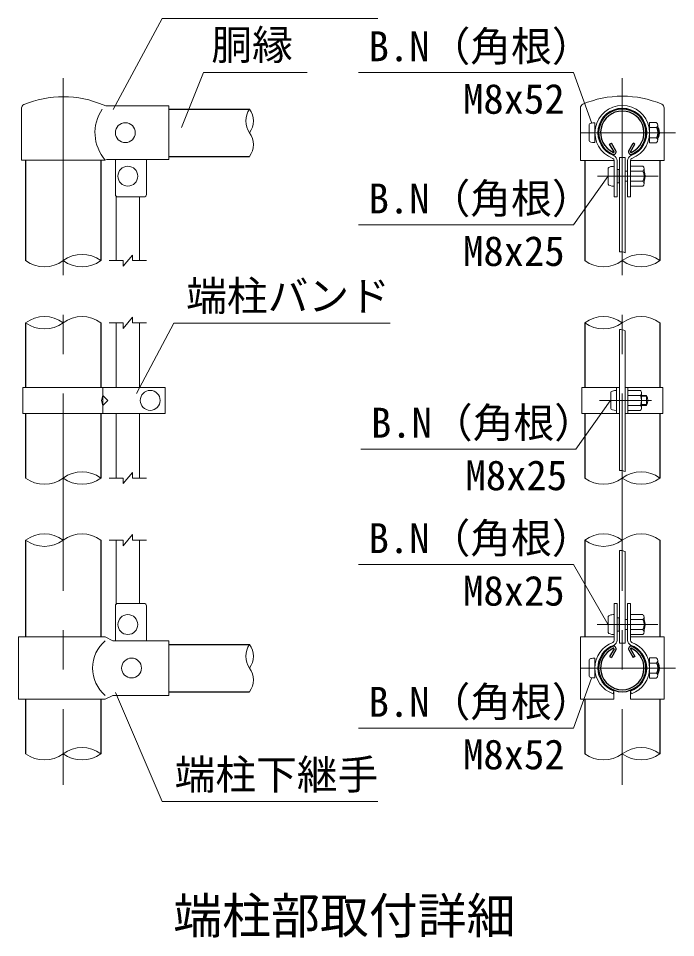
# Model space of a CAD drawing. Units: millimetres, scale not verified. Extents: x -8400 to 8400, y -5940 to 5940.
# Drawn here: x 1950 to 4066, y 653 to 3613 of the extents above; entities that cross this region are included whole.
import ezdxf
from ezdxf.enums import TextEntityAlignment as Align

# ---------------------------------------------------------------- set-up
doc = ezdxf.new("R2010")
doc.units = ezdxf.units.MM
doc.header["$LTSCALE"] = 20
doc.linetypes.add('USER1', pattern=[50.8, 31.75, -6.35, 6.35, -6.35])
for name, color, linetype, lineweight in [('0-1_D-STR1', 1, 'Continuous', 25), ('0-4_D-BMK', 2, 'USER1', 13), ('0-5_D-STR-DIM', 7, 'Continuous', 13), ('0-8_D-STR3', 3, 'Continuous', 13), ('0-9_D-STR-TXT', 7, 'Continuous', 13), ('0-A_D-TTL-TXT', 7, 'Continuous', 13)]:
    doc.layers.add(name, color=color, linetype=linetype, lineweight=lineweight)
doc.styles.add('ＭＳ ゴシック', font='')
doc.styles.get('ＭＳ ゴシック').set_extended_font_data('MS Gothic')

msp = doc.modelspace()

# ---------------------------------------------------------------- linework, layer by layer
at = {"layer": '0-1_D-STR1'}
for p, q in [((2433.93, 3320.67), (2694, 3320.67)), ((3853.2, 3207.65), (3858.76, 3210.86)), ((3867.24, 3183.34), (3853.2, 3207.65)), ((3872.79, 3186.55), (3858.76, 3210.86)), ((3915.07, 3186.55), (3929.11, 3210.86)), ((3920.63, 3183.34), (3934.66, 3207.65)), ((3934.66, 3207.65), (3929.11, 3210.86)), ((2433.93, 3168.27), (2694, 3168.27)), ((1972.93, 3155.87), (1972.93, 2832.67)), ((2214.93, 3155.87), (2214.93, 2832.67)), ((3772.93, 3154.67), (3772.93, 2832.67)), ((4014.93, 3154.67), (4014.93, 2832.67)), ((1972.93, 2632.67), (1972.93, 2424.64)), ((2214.93, 2632.67), (2214.93, 2424.64)), ((3772.93, 2632.67), (3772.93, 2424.64)), ((4014.93, 2632.67), (4014.93, 2424.64)), ((1972.93, 2340.64), (1972.93, 2132.67)), ((2214.93, 2340.64), (2214.93, 2132.67)), ((3772.93, 2340.64), (3772.93, 2132.67)), ((4014.93, 2340.64), (4014.93, 2132.67)), ((1972.93, 1932.67), (1972.93, 1620.87)), ((2214.93, 1932.67), (2214.93, 1620.87)), ((3772.93, 1932.67), (3772.93, 1620.87)), ((4014.93, 1932.67), (4014.93, 1620.87)), ((2433.93, 1596.87), (2694, 1596.87)), ((3867.24, 1582.19), (3853.2, 1557.88)), ((3872.79, 1578.98), (3858.76, 1554.67)), ((3915.07, 1578.98), (3929.11, 1554.67)), ((3920.63, 1582.19), (3934.66, 1557.88)), ((3853.2, 1557.88), (3858.76, 1554.67)), ((3934.66, 1557.88), (3929.11, 1554.67)), ((1972.93, 1420.87), (1972.93, 1244.87)), ((2214.93, 1420.87), (2214.93, 1244.87)), ((2433.93, 1444.47), (2694, 1444.47)), ((3772.93, 1420.87), (3772.93, 1244.87)), ((4014.93, 1420.87), (4014.93, 1244.87))]:
    msp.add_line(p, q, dxfattribs=at)
for centre, radius, start, end in [((3893.93, 3244.67), 76.2, 294.32478, 245.67522), ((3893.93, 3244.67), 69.78, 294.32478, 245.67522), ((3865.85, 3182.54), 8.02, 245.67522, 30), ((3865.85, 3182.54), 1.6, 245.67522, 30), ((3922.02, 3182.54), 8.02, 150, 294.32478), ((3922.02, 3182.54), 1.6, 150, 294.32478), ((3893.93, 1520.87), 76.2, 114.32478, 65.67522), ((3893.93, 1520.87), 69.78, 114.32478, 65.67522), ((3865.85, 1582.99), 8.02, 330, 114.32478), ((3865.85, 1582.99), 1.6, 330, 114.32478), ((3922.02, 1582.99), 8.02, 65.67522, 210), ((3922.02, 1582.99), 1.6, 65.67522, 210)]:
    msp.add_arc(centre, radius, start, end, dxfattribs=at)
at = {"layer": '0-4_D-BMK'}
for p, q in [((2093.93, 3420.67), (2093.93, 1144.67)), ((3893.93, 3420.67), (3893.93, 1144.67)), ((3761.82, 3244.67), (4065.56, 3244.67)), ((3813.82, 3104.67), (4009.33, 3104.67)), ((3820.62, 2382.64), (3988.13, 2382.64)), ((3878.53, 2382.64), (3955.73, 2382.64)), ((3812.98, 1660.87), (4008.49, 1660.87)), ((3761.82, 1520.87), (4065.56, 1520.87))]:
    msp.add_line(p, q, dxfattribs=at)
at = {"layer": '0-5_D-STR-DIM'}
for p, q in [((2286.93, 2814.67), (2316.93, 2850.67)), ((2316.93, 2832.67), (2316.93, 2850.67)), ((2241.93, 2832.67), (2286.93, 2832.67)), ((2286.93, 2814.67), (2286.93, 2832.67)), ((2316.93, 2832.67), (2361.93, 2832.67)), ((2286.93, 2614.67), (2316.93, 2650.67)), ((2316.93, 2632.67), (2316.93, 2650.67)), ((2241.93, 2632.67), (2286.93, 2632.67)), ((2286.93, 2614.67), (2286.93, 2632.67)), ((2316.93, 2632.67), (2361.93, 2632.67)), ((2241.93, 2132.67), (2286.93, 2132.67)), ((2286.93, 2114.67), (2316.93, 2150.67)), ((2286.93, 2114.67), (2286.93, 2132.67)), ((2316.93, 2132.67), (2316.93, 2150.67)), ((2316.93, 2132.67), (2361.93, 2132.67)), ((2241.93, 1932.67), (2286.93, 1932.67)), ((2286.93, 1914.67), (2316.93, 1950.67)), ((2286.93, 1914.67), (2286.93, 1932.67)), ((2316.93, 1932.67), (2316.93, 1950.67)), ((2316.93, 1932.67), (2361.93, 1932.67))]:
    msp.add_line(p, q, dxfattribs=at)
for centre, radius, start, end in [((2748.48, 3282.57), 66.48, 145.03504, 214.96496), ((2639.51, 3282.57), 66.48, 325.03504, 34.96496), ((2639.52, 3206.37), 66.48, 325.03422, 34.96578), ((2154.43, 2751.16), 101.51, 53.41445, 126.58555), ((3888.02, 2830.75), 30.72, 60.95271, 95.76063), ((3954.43, 2751.16), 101.51, 53.41445, 126.58555), ((2033.43, 2914.17), 101.51, 233.41445, 306.58555), ((2154.43, 2914.17), 101.51, 233.41445, 306.58555), ((3833.43, 2914.17), 101.51, 233.41445, 306.58555), ((3954.43, 2914.17), 101.51, 233.41445, 306.58555), ((2033.43, 2551.16), 101.51, 53.41445, 126.58555), ((2154.43, 2551.16), 101.51, 53.41445, 126.58555), ((3833.43, 2551.16), 101.51, 53.41445, 126.58555), ((3954.43, 2551.16), 101.51, 53.41445, 126.58555), ((2033.43, 2714.17), 101.51, 233.41445, 306.58555), ((3833.43, 2714.17), 101.51, 233.41445, 306.58555), ((3888.02, 2580.21), 30.72, 60.95271, 95.76063), ((2033.43, 2214.17), 101.51, 233.41445, 306.58555), ((2154.43, 2051.16), 101.51, 53.41445, 126.58555), ((2154.43, 2214.17), 101.51, 233.41445, 306.58555), ((3833.43, 2214.17), 101.51, 233.41445, 306.58555), ((3888.02, 2126.35), 30.72, 60.95271, 95.76063), ((3954.43, 2051.16), 101.51, 53.41445, 126.58555), ((3954.43, 2214.17), 101.51, 233.41445, 306.58555), ((2033.43, 1851.16), 101.51, 53.41445, 126.58555), ((2033.43, 2014.17), 101.51, 233.41445, 306.58555), ((2154.43, 1851.16), 101.51, 53.41445, 126.58555), ((3833.43, 1851.16), 101.51, 53.41445, 126.58555), ((3833.43, 2014.17), 101.51, 233.41445, 306.58555), ((3954.43, 1851.16), 101.51, 53.41445, 126.58555), ((3888.02, 1868.89), 30.72, 60.95271, 95.76063), ((2748.48, 1558.77), 66.48, 145.03504, 214.96496), ((2639.51, 1558.77), 66.48, 325.03504, 34.96496), ((2639.52, 1482.57), 66.48, 325.03422, 34.96578), ((2033.43, 1326.37), 101.51, 233.41445, 306.58555), ((2154.43, 1163.36), 101.51, 53.41445, 126.58555), ((2154.43, 1326.37), 101.51, 233.41445, 306.58555), ((3833.43, 1326.37), 101.51, 233.41445, 306.58555), ((3954.43, 1163.36), 101.51, 53.41445, 126.58555), ((3954.43, 1326.37), 101.51, 233.41445, 306.58555)]:
    msp.add_arc(centre, radius, start, end, dxfattribs=at)
at = {"layer": '0-8_D-STR3'}
for p, q in [((1959.93, 3155.87), (1959.93, 3324.18)), ((2233.84, 3331.47), (2433.93, 3331.47)), ((2433.93, 3157.87), (2433.93, 3331.47)), ((4028.53, 3324.69), (4028.53, 3154.67)), ((3786.73, 3270.67), (3786.73, 3218.67)), ((3805.93, 3276.67), (3805.93, 3212.67)), ((3807.4, 3260.67), (3805.93, 3260.67)), ((3981.93, 3260.67), (3980.46, 3260.67)), ((4003.93, 3277.07), (3981.93, 3277.07)), ((3981.93, 3277.07), (3981.93, 3212.27)), ((4003.93, 3260.87), (3981.93, 3260.87)), ((4007.93, 3269.6), (4007.93, 3220.22)), ((4007.93, 3260.67), (4009.93, 3260.67)), ((4007.93, 3260.66), (4009.93, 3260.66)), ((4007.93, 3257.96), (4011.23, 3257.96)), ((4009.93, 3260.66), (4009.93, 3228.66)), ((3807.4, 3228.67), (3805.93, 3228.67)), ((3981.93, 3228.67), (3980.46, 3228.67)), ((4003.93, 3228.47), (3981.93, 3228.47)), ((4007.93, 3231.37), (4011.23, 3231.37)), ((4007.93, 3228.67), (4009.93, 3228.67)), ((4007.93, 3228.66), (4009.93, 3228.66)), ((4003.93, 3212.27), (3981.93, 3212.27)), ((1959.93, 3155.87), (2227.93, 3155.87)), ((2227.93, 3155.87), (2233.93, 3157.87)), ((2233.93, 3157.87), (2433.93, 3157.87)), ((2261.93, 3045.87), (2261.93, 3157.87)), ((2361.93, 3045.87), (2361.93, 3157.87)), ((3867.93, 3037.87), (3867.93, 3154.95)), ((3877.13, 3037.87), (3877.13, 3154.95)), ((3884.93, 3164.67), (3884.93, 2861.11)), ((3884.93, 3164.67), (3902.93, 3164.67)), ((3902.93, 3164.67), (3902.93, 2857.4)), ((3910.73, 3037.87), (3910.73, 3154.95)), ((3919.93, 3037.87), (3919.93, 3154.95)), ((3919.93, 3154.67), (4028.53, 3154.67)), ((3848.73, 3078.42), (3848.73, 3130.42)), ((3883.93, 3125.94), (3877.13, 3125.94)), ((3883.93, 3125.94), (3883.93, 3083.39)), ((3883.93, 3120.67), (3884.93, 3120.67)), ((3902.93, 3120.67), (3910.73, 3120.67)), ((3959.93, 3137.06), (3919.93, 3137.06)), ((3959.93, 3120.86), (3919.93, 3120.86)), ((3963.93, 3129.6), (3963.93, 3080.22)), ((3963.93, 3120.66), (3963.93, 3088.66)), ((3963.93, 3117.96), (3965.23, 3117.96)), ((3883.93, 3083.39), (3877.13, 3083.39)), ((3883.93, 3088.67), (3884.93, 3088.67)), ((3902.93, 3088.67), (3910.73, 3088.67)), ((3959.93, 3088.46), (3919.93, 3088.46)), ((3963.93, 3091.37), (3965.23, 3091.37)), ((3959.93, 3072.26), (3919.93, 3072.26)), ((2263.93, 3040.57), (2263.93, 2832.67)), ((2269.93, 3037.87), (2353.93, 3037.87)), ((2339.93, 3037.87), (2339.93, 2832.67)), ((3867.93, 3037.87), (3877.13, 3037.87)), ((3910.73, 3037.87), (3919.93, 3037.87)), ((2263.93, 2632.67), (2263.93, 2424.64)), ((2339.93, 2632.67), (2339.93, 2424.64)), ((3884.93, 2610.78), (3884.93, 2156.92)), ((3902.93, 2607.07), (3902.93, 2153.21)), ((2421.91, 2424.64), (1963.73, 2424.64)), ((1963.73, 2340.64), (1963.73, 2424.64)), ((2221.84, 2424.64), (2221.84, 2340.64)), ((2421.93, 2340.65), (2421.93, 2424.64)), ((3763.73, 2424.64), (3763.73, 2340.64)), ((3884.93, 2424.64), (3763.73, 2424.64)), ((3856.53, 2408.64), (3856.53, 2356.64)), ((3875.73, 2424.64), (3875.73, 2340.64)), ((3884.93, 2424.64), (3884.93, 2340.64)), ((3902.93, 2424.64), (3902.93, 2340.64)), ((3912.13, 2424.64), (3912.13, 2340.64)), ((3952.13, 2415.04), (3912.13, 2415.04)), ((3952.13, 2398.84), (3912.13, 2398.84)), ((3956.13, 2407.58), (3956.13, 2358.19)), ((3956.13, 2398.64), (3971.73, 2398.64)), ((3971.73, 2398.64), (3971.73, 2366.64)), ((3956.13, 2395.93), (3973.03, 2395.93)), ((3956.13, 2369.35), (3973.03, 2369.35)), ((2421.91, 2340.64), (1963.73, 2340.64)), ((2263.93, 2340.64), (2263.93, 2132.67)), ((2339.93, 2340.64), (2339.93, 2132.67)), ((3763.73, 2340.64), (3884.93, 2340.64)), ((3952.13, 2366.44), (3912.13, 2366.44)), ((3952.13, 2350.24), (3912.13, 2350.24)), ((3956.13, 2366.64), (3971.73, 2366.64)), ((2263.93, 1932.67), (2263.93, 1726.16)), ((2339.93, 1932.67), (2339.93, 1728.87)), ((3884.93, 1899.46), (3884.93, 1600.87)), ((3902.93, 1895.75), (3902.93, 1600.87)), ((2261.93, 1720.87), (2261.93, 1608.87)), ((2269.93, 1728.87), (2353.93, 1728.87)), ((2361.93, 1720.87), (2361.93, 1608.87)), ((3867.93, 1728.87), (3867.93, 1610.58)), ((3867.93, 1728.87), (3877.13, 1728.87)), ((3877.13, 1728.87), (3877.13, 1610.58)), ((3910.73, 1728.87), (3910.73, 1610.58)), ((3910.73, 1728.87), (3919.93, 1728.87)), ((3919.93, 1728.87), (3919.93, 1610.58)), ((3959.93, 1693.26), (3919.93, 1693.26)), ((3848.73, 1686.87), (3848.73, 1634.87)), ((3883.93, 1682.14), (3877.13, 1682.14)), ((3883.93, 1682.14), (3883.93, 1639.59)), ((3883.93, 1676.87), (3884.93, 1676.87)), ((3902.93, 1676.87), (3910.73, 1676.87)), ((3959.93, 1677.06), (3919.93, 1677.06)), ((3919.93, 1676.87), (3920.73, 1676.87)), ((3963.93, 1685.8), (3963.93, 1636.42)), ((3963.93, 1676.86), (3963.93, 1644.86)), ((3963.93, 1674.16), (3965.23, 1674.16)), ((3883.93, 1639.59), (3877.13, 1639.59)), ((3883.93, 1644.87), (3884.93, 1644.87)), ((3902.93, 1644.87), (3910.73, 1644.87)), ((3919.93, 1644.87), (3920.73, 1644.87)), ((3959.93, 1644.66), (3919.93, 1644.66)), ((3959.93, 1628.46), (3919.93, 1628.46)), ((3963.93, 1647.57), (3965.23, 1647.57)), ((1949.53, 1620.87), (2229.13, 1620.87)), ((1949.53, 1620.87), (1949.53, 1420.87)), ((2253.13, 1608.87), (2229.13, 1620.87)), ((2253.13, 1608.87), (2433.93, 1608.87)), ((2433.93, 1432.87), (2433.93, 1608.87)), ((3759.33, 1620.87), (3867.93, 1620.87)), ((3759.33, 1620.87), (3759.33, 1420.87)), ((3884.93, 1600.87), (3902.93, 1600.87)), ((3919.93, 1620.87), (4028.53, 1620.87)), ((4028.53, 1620.87), (4028.53, 1420.87)), ((3786.73, 1546.87), (3786.73, 1494.87)), ((3805.93, 1552.87), (3805.93, 1488.87)), ((4003.93, 1553.27), (3981.93, 1553.27)), ((3981.93, 1553.27), (3981.93, 1488.47)), ((4007.93, 1545.8), (4007.93, 1496.42)), ((3807.4, 1536.87), (3805.93, 1536.87)), ((3981.93, 1536.87), (3980.46, 1536.87)), ((4003.93, 1537.07), (3981.93, 1537.07)), ((4007.93, 1536.87), (4009.93, 1536.87)), ((4007.93, 1536.86), (4009.93, 1536.86)), ((4007.93, 1534.16), (4011.23, 1534.16)), ((4009.93, 1536.86), (4009.93, 1504.86)), ((3807.4, 1504.87), (3805.93, 1504.87)), ((3981.93, 1504.87), (3980.46, 1504.87)), ((4003.93, 1504.67), (3981.93, 1504.67)), ((4003.93, 1488.47), (3981.93, 1488.47)), ((4007.93, 1507.57), (4011.23, 1507.57)), ((4007.93, 1504.87), (4009.93, 1504.87)), ((4007.93, 1504.86), (4009.93, 1504.86)), ((1949.53, 1420.87), (2229.13, 1420.87)), ((2253.13, 1432.87), (2229.13, 1420.87)), ((2253.13, 1432.87), (2433.93, 1432.87)), ((3759.33, 1420.87), (3867.13, 1420.87)), ((3867.13, 1446.76), (3864, 1438.11)), ((3867.13, 1446.76), (3867.13, 1420.87)), ((3920.73, 1446.76), (3920.73, 1420.87)), ((3920.73, 1446.76), (3923.86, 1438.11)), ((3920.73, 1420.87), (4028.53, 1420.87))]:
    msp.add_line(p, q, dxfattribs=at)
for points in [[(3759.33, 3324.69), (3759.33, 3154.67), (3867.93, 3154.67)], [(3902.93, 2340.64), (4024.13, 2340.64), (4024.13, 2424.64), (3902.93, 2424.64)]]:
    msp.add_lwpolyline(points, dxfattribs=at)
msp.add_lwpolyline([(2217.34, 2382.64), (2221.84, 2398.64), (2237.84, 2382.64), (2221.84, 2366.64)], close=True, dxfattribs=at)
for centre in [(2293.93, 3244.67), (2301.93, 3104.67), (2373.93, 2382.64), (2301.93, 1660.87), (2313.93, 1520.87)]:
    msp.add_circle(centre, 32, dxfattribs=at)
for centre, radius, start, end in [((2093.76, 3028.54), 331.73, 67.08235, 112.54718), ((3893.93, 3033.12), 329, 67.22973, 112.77027), ((1971.93, 3324.18), 12, 116.57497, 180), ((2330.34, 3244.67), 134.25, 145.68676, 221.15827), ((2233.84, 3355.47), 24, 242.98608, 270), ((3772.53, 3324.69), 13.2, 116.72671, 180), ((3893.93, 3244.67), 88, 290.1633, 249.8367), ((3893.93, 3244.67), 78.8, 289.83718, 250.16282), ((4015.33, 3324.69), 13.2, 0, 63.27329), ((3997.78, 3268.97), 10.17, 307.21089, 52.78911), ((3973.13, 3244.67), 34.8, 332.26063, 27.73937), ((3979.93, 3244.66), 34, 331.92751, 28.07249), ((3997.73, 3220.37), 10.2, 307.42505, 52.57495), ((3859.93, 3154.95), 17.2, 0, 65.03562), ((3927.93, 3154.95), 17.2, 114.96438, 180), ((3859.93, 3154.95), 8, 0, 62.72039), ((3927.93, 3154.95), 8, 117.27961, 180), ((3953.78, 3128.96), 10.17, 307.21089, 52.78911), ((3929.13, 3104.66), 34.8, 332.26063, 27.73937), ((3933.93, 3104.66), 34, 331.92751, 28.07249), ((3953.73, 3080.36), 10.2, 307.42505, 52.57495), ((2269.93, 3045.87), 8, 180, 270), ((2353.93, 3045.87), 8, 270, 0), ((3945.98, 2406.94), 10.17, 307.21089, 52.78911), ((3921.33, 2382.64), 34.8, 332.26063, 27.73937), ((3941.73, 2382.64), 34, 331.92751, 28.07249), ((3945.93, 2358.34), 10.2, 307.42505, 52.57495), ((2269.93, 1720.87), 8, 90, 180), ((2353.93, 1720.87), 8, 0, 90), ((3953.78, 1685.16), 10.17, 307.21089, 52.78911), ((3929.13, 1660.86), 34.8, 332.26063, 27.73937), ((3933.93, 1660.86), 34, 331.92751, 28.07249), ((3953.73, 1636.56), 10.2, 307.42505, 52.57495), ((2303.48, 1520.87), 115.2, 130.19176, 229.80824), ((3893.93, 1520.87), 88, 110.1633, 250.11694), ((3859.93, 1610.58), 8, 297.27961, 0), ((3859.93, 1610.58), 17.2, 294.96438, 0), ((3927.93, 1610.58), 17.2, 180, 245.03562), ((3927.93, 1610.58), 8, 180, 242.72039), ((3893.93, 1520.87), 88, 289.88306, 69.8367), ((3893.93, 1520.87), 78.8, 109.83718, 250.11694), ((3893.93, 1520.87), 78.8, 289.88306, 70.16282), ((3997.78, 1545.17), 10.17, 307.21089, 52.78911), ((3973.13, 1520.87), 34.8, 332.26063, 27.73937), ((3979.93, 1520.86), 34, 331.92751, 28.07249), ((3997.73, 1496.57), 10.2, 307.42505, 52.57495)]:
    msp.add_arc(centre, radius, start, end, dxfattribs=at)
for centre, start_param, end_param in [((3805.93, 3270.67), 1.5707963, 3.1415927), ((3805.93, 3218.67), 3.1415927, 4.712389), ((3867.93, 3130.42), 1.5707963, 3.1415927), ((3867.93, 3078.42), 3.1415927, 4.712389), ((3875.73, 2408.64), 1.5707963, 3.1415927), ((3875.73, 2356.64), 3.1415927, 4.712389), ((3867.93, 1686.87), 1.5707963, 3.1415927), ((3867.93, 1634.87), 3.1415927, 4.712389), ((3805.93, 1546.87), 1.5707963, 3.1415927), ((3805.93, 1494.87), 3.1415927, 4.712389)]:
    msp.add_ellipse(centre, major_axis=(19.2, 0), ratio=0.3125, start_param=start_param, end_param=end_param, dxfattribs=at)
at = {"layer": '0-9_D-STR-TXT'}
for points in [[(3107.29, 3612.69), (2412.77, 3612.69), (2254.85, 3318.92)], [(2879.21, 3438.03), (2545.17, 3438.03), (2475.02, 3261.2)], [(3044.52, 3438.03), (3736.65, 3438.03), (3794.73, 3277.56)], [(3044.52, 2947.99), (3736.65, 2947.99), (3847.57, 3103.04)], [(3146.03, 2631.72), (2449.71, 2631.72), (2329.67, 2405.28)], [(3052.32, 2225.97), (3744.45, 2225.97), (3855.37, 2381.01)], [(3044.52, 1854.23), (3736.65, 1854.23), (3847.73, 1662.6)], [(3044.52, 1327.25), (3736.65, 1327.25), (3794.73, 1487.72)], [(3107.29, 1090.65), (2412.77, 1090.65), (2262.72, 1442.63)]]:
    msp.add_lwpolyline(points, dxfattribs=at)

# ---------------------------------------------------------------- texts
at = {"layer": '0-9_D-STR-TXT', "style": 'ＭＳ ゴシック'}
for s, p in [('胴縁', (2570.71, 3450.62)), ('B.N（角根）', (3076.99, 3445.9)), ('M8x52', (3381.17, 3276.74)), ('B.N（角根）', (3076.99, 2955.86)), ('M8x25', (3381.17, 2786.7)), ('端柱バンド', (2489.57, 2642.09)), ('B.N（角根）', (3084.79, 2233.84)), ('M8x25', (3388.97, 2064.68)), ('B.N（角根）', (3076.99, 1862.1)), ('M8x25', (3381.17, 1692.94)), ('B.N（角根）', (3076.99, 1335.11)), ('M8x52', (3381.17, 1165.96)), ('端柱下継手', (2452.63, 1101.02))]:
    msp.add_text(s, height=96.19, dxfattribs=at).set_placement(p, align=Align.BOTTOM_LEFT)
at = {"layer": '0-A_D-TTL-TXT', "style": 'ＭＳ ゴシック'}
msp.add_text('端柱部取付詳細', height=115.4, dxfattribs=at).set_placement((2448.14, 631.14), align=Align.BOTTOM_LEFT)

doc.saveas('drawing.dxf')
